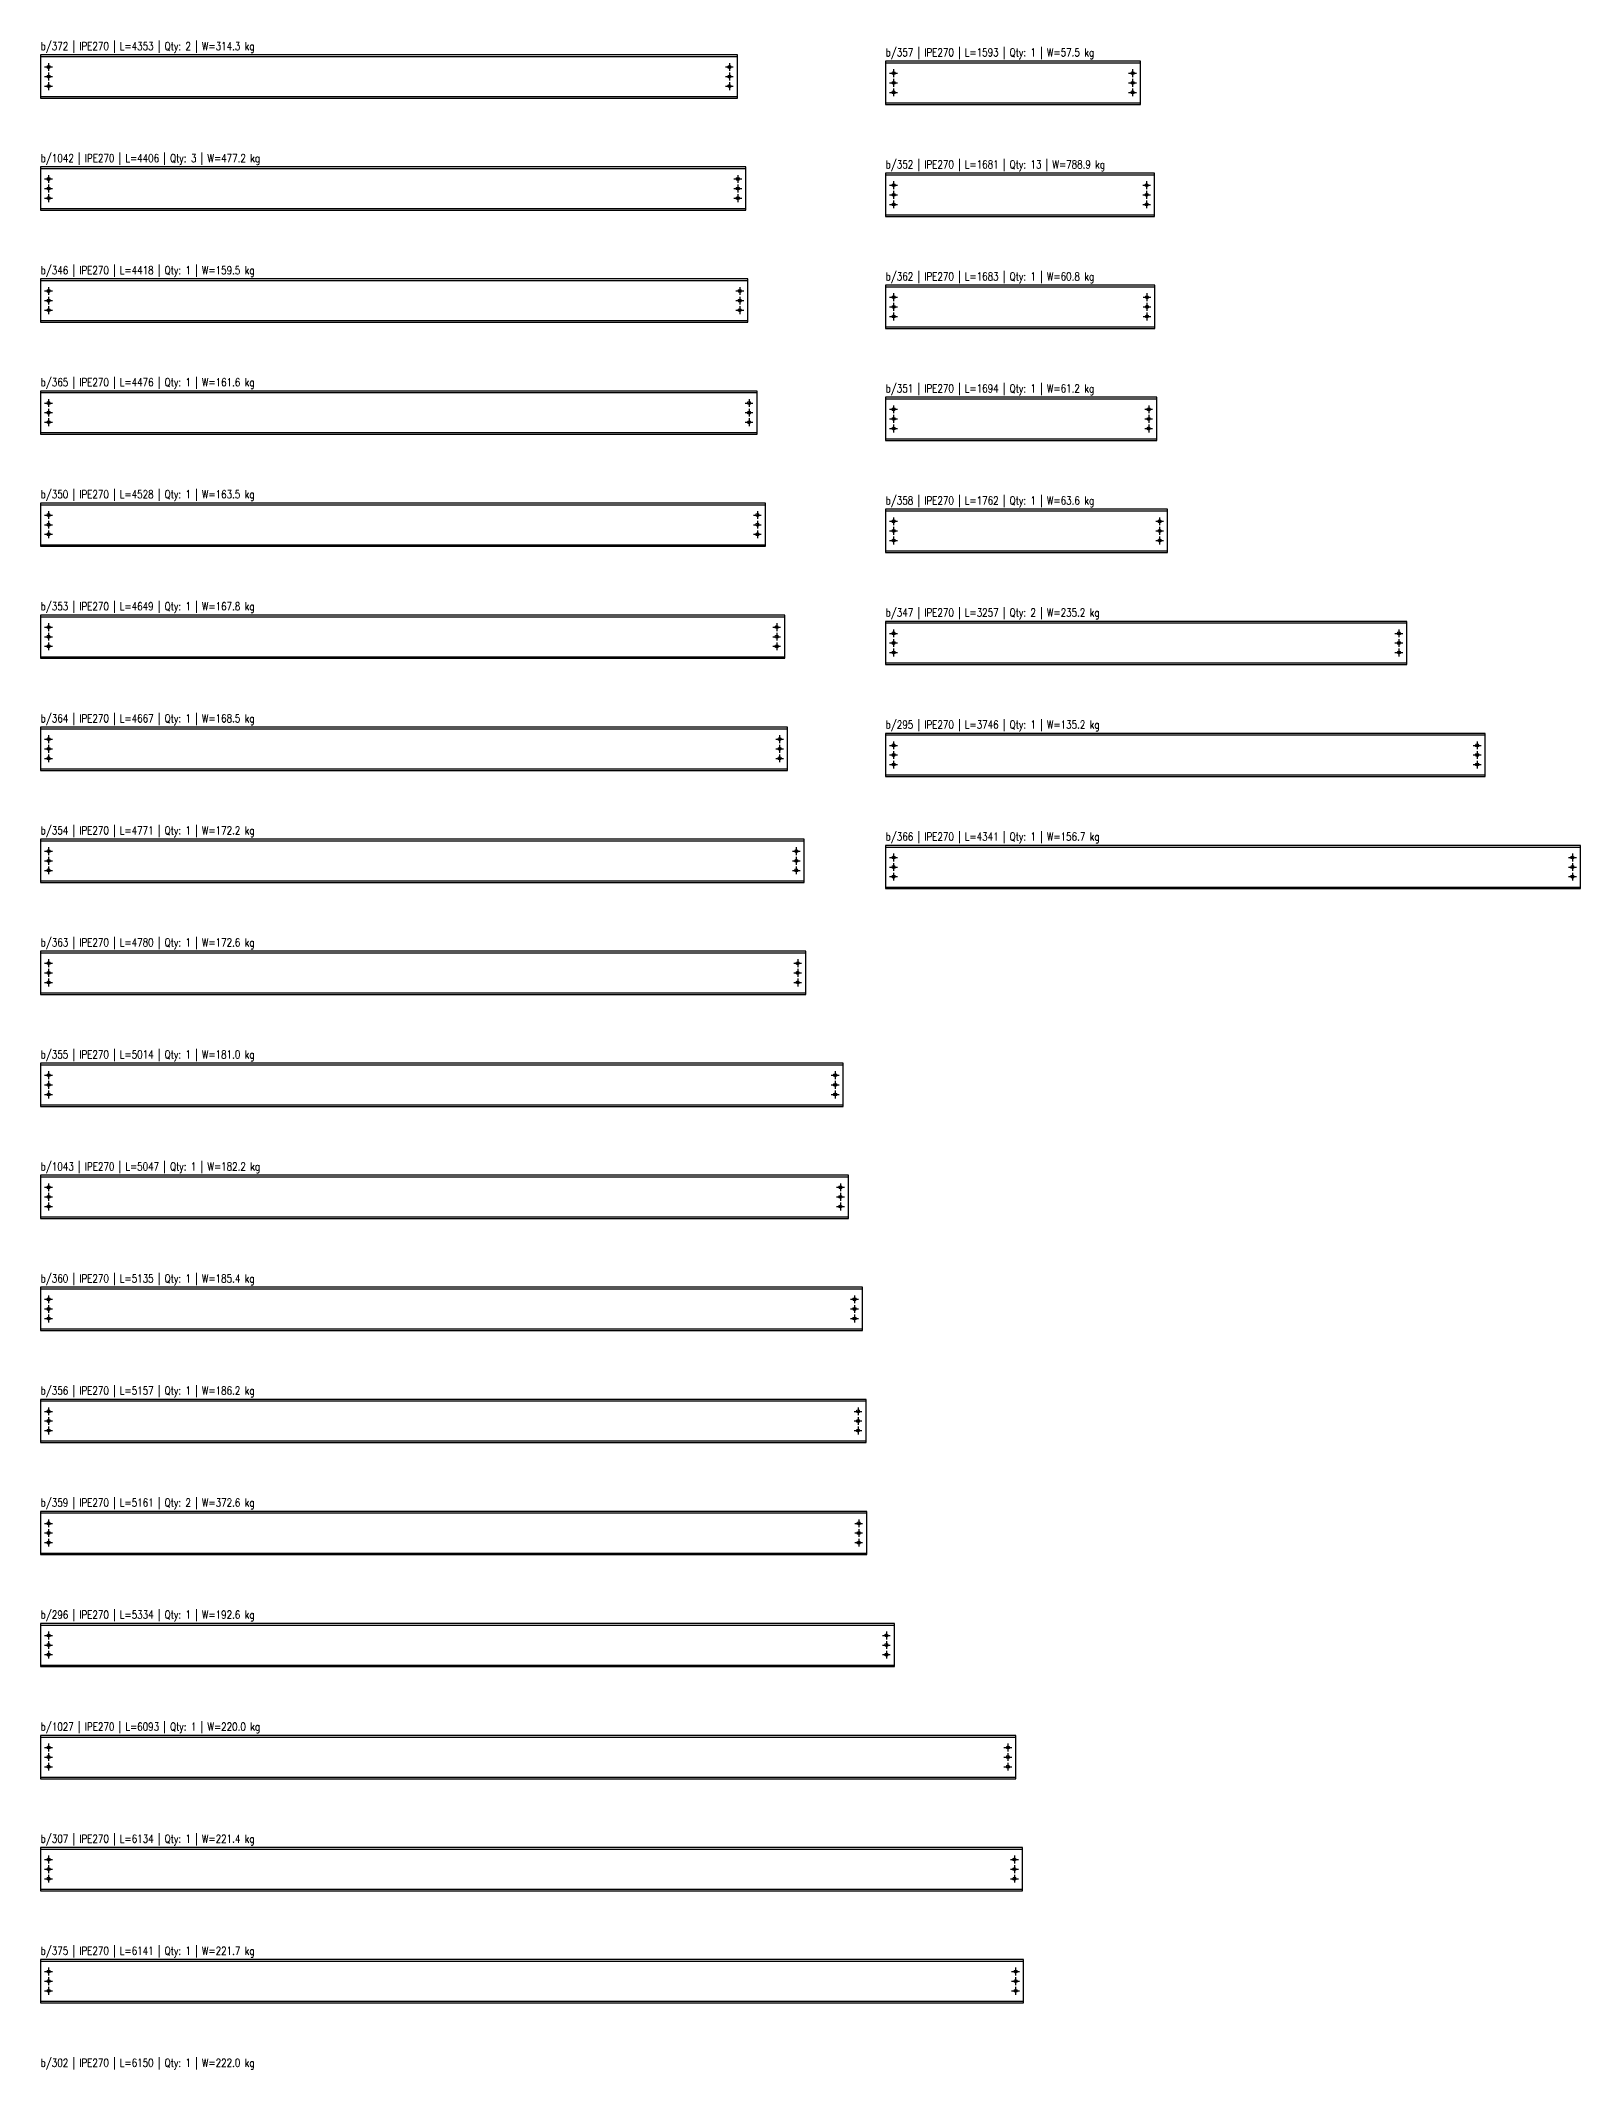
# Model space of a CAD drawing. Header units: millimetres. Extents: x 36000 to 69620, y 69658 to 95398.
# Drawn here: x 60000 to 69620, y 82541 to 95218 of the extents above; entities that cross this region are included whole.
import ezdxf
from ezdxf.enums import TextEntityAlignment as Align

# ---------------------------------------------------------------- set-up
doc = ezdxf.new("R2010")
doc.units = ezdxf.units.MM
doc.header["$LTSCALE"] = 1000
for name, color, linetype in [('IPE270', 1, 'Continuous'), ('perforaciones', 3, 'Continuous'), ('TXT_GEN', 3, 'Continuous')]:
    doc.layers.add(name, color=color, linetype=linetype)
doc.styles.add('CNI_COTAS', font='romans.shx', dxfattribs={"width": 0.8})

# ---------------------------------------------------------------- blocks, each defined once
blk = doc.blocks.new('D19')
at = {"layer": 'perforaciones', "linetype": 'ByBlock'}
for p, q in [((-24.5, 0), (24.5, 0)), ((0, 24.5), (0, -24.5))]:
    blk.add_line(p, q, dxfattribs=at)
blk.add_circle((0, 0), 9.5, dxfattribs=at)

msp = doc.modelspace()

# ---------------------------------------------------------------- linework, layer by layer
at = {"layer": 'IPE270'}
for p, q in [((60000, 95118), (64353, 95118)), ((65279, 95079), (66872, 95079)), ((60000, 94868), (64353, 94868)), ((65279, 94829), (66872, 94829)), ((60000, 94418), (64406, 94418)), ((65279, 94379), (66960, 94379)), ((60000, 94168), (64406, 94168)), ((65279, 94129), (66960, 94129)), ((60000, 93718), (64418, 93718)), ((65279, 93679), (66962, 93679)), ((60000, 93468), (64418, 93468)), ((65279, 93429), (66962, 93429)), ((60000, 93018), (64476, 93018)), ((65279, 92979), (66973, 92979)), ((60000, 92768), (64476, 92768)), ((65279, 92729), (66973, 92729)), ((60000, 92318), (64528, 92318)), ((65279, 92279), (67041, 92279)), ((60000, 92068), (64528, 92068)), ((65279, 92029), (67041, 92029)), ((60000, 91618), (64649, 91618)), ((65279, 91579), (68536, 91579)), ((60000, 91368), (64649, 91368)), ((65279, 91329), (68536, 91329)), ((60000, 90918), (64667, 90918)), ((65279, 90879), (69025, 90879)), ((60000, 90668), (64667, 90668)), ((65279, 90629), (69025, 90629)), ((60000, 90218), (64771, 90218)), ((65279, 90179), (69620, 90179)), ((60000, 89968), (64771, 89968)), ((65279, 89929), (69620, 89929)), ((60000, 89518), (64780, 89518)), ((60000, 89268), (64780, 89268)), ((60000, 88818), (65014, 88818)), ((60000, 88568), (65014, 88568)), ((60000, 88118), (65047, 88118)), ((60000, 87868), (65047, 87868)), ((60000, 87418), (65135, 87418)), ((60000, 87168), (65135, 87168)), ((60000, 86718), (65157, 86718)), ((60000, 86468), (65157, 86468)), ((60000, 86018), (65161, 86018)), ((60000, 85768), (65161, 85768)), ((60000, 85318), (65334, 85318)), ((60000, 85068), (65334, 85068)), ((60000, 84618), (66093, 84618)), ((60000, 84368), (66093, 84368)), ((60000, 83918), (66134, 83918)), ((60000, 83668), (66134, 83668)), ((60000, 83218), (66141, 83218)), ((60000, 82968), (66141, 82968))]:
    msp.add_line(p, q, dxfattribs=at)
for points in [[(60000, 94858), (64353, 94858), (64353, 95128), (60000, 95128)], [(65279, 94819), (66872, 94819), (66872, 95089), (65279, 95089)], [(60000, 94158), (64406, 94158), (64406, 94428), (60000, 94428)], [(65279, 94119), (66960, 94119), (66960, 94389), (65279, 94389)], [(60000, 93458), (64418, 93458), (64418, 93728), (60000, 93728)], [(65279, 93419), (66962, 93419), (66962, 93689), (65279, 93689)], [(60000, 92758), (64476, 92758), (64476, 93028), (60000, 93028)], [(65279, 92719), (66973, 92719), (66973, 92989), (65279, 92989)], [(60000, 92058), (64528, 92058), (64528, 92328), (60000, 92328)], [(65279, 92019), (67041, 92019), (67041, 92289), (65279, 92289)], [(60000, 91358), (64649, 91358), (64649, 91628), (60000, 91628)], [(65279, 91319), (68536, 91319), (68536, 91589), (65279, 91589)], [(60000, 90658), (64667, 90658), (64667, 90928), (60000, 90928)], [(65279, 90619), (69025, 90619), (69025, 90889), (65279, 90889)], [(60000, 89958), (64771, 89958), (64771, 90228), (60000, 90228)], [(65279, 89919), (69620, 89919), (69620, 90189), (65279, 90189)], [(60000, 89258), (64780, 89258), (64780, 89528), (60000, 89528)], [(60000, 88558), (65014, 88558), (65014, 88828), (60000, 88828)], [(60000, 87858), (65047, 87858), (65047, 88128), (60000, 88128)], [(60000, 87158), (65135, 87158), (65135, 87428), (60000, 87428)], [(60000, 86458), (65157, 86458), (65157, 86728), (60000, 86728)], [(60000, 85758), (65161, 85758), (65161, 86028), (60000, 86028)], [(60000, 85058), (65334, 85058), (65334, 85328), (60000, 85328)], [(60000, 84358), (66093, 84358), (66093, 84628), (60000, 84628)], [(60000, 83658), (66134, 83658), (66134, 83928), (60000, 83928)], [(60000, 82958), (66141, 82958), (66141, 83228), (60000, 83228)]]:
    msp.add_lwpolyline(points, close=True, dxfattribs=at)

# ---------------------------------------------------------------- block references
for p in [(60050, 95053), (64303, 95053), (60050, 94993), (60050, 94933), (64303, 94993), (64303, 94933), (65329, 95014), (65329, 94954), (66822, 95014), (66822, 94954), (65329, 94894), (66822, 94894), (60050, 94353), (60050, 94293), (64356, 94353), (64356, 94293), (65329, 94314), (66910, 94314), (60050, 94233), (64356, 94233), (65329, 94254), (65329, 94194), (66910, 94254), (66910, 94194), (60050, 93653), (64368, 93653), (60050, 93593), (60050, 93533), (64368, 93593), (64368, 93533), (65329, 93614), (65329, 93554), (66912, 93614), (66912, 93554), (65329, 93494), (66912, 93494), (60050, 92953), (60050, 92893), (64426, 92953), (64426, 92893), (65329, 92914), (66923, 92914), (60050, 92833), (64426, 92833), (65329, 92854), (65329, 92794), (66923, 92854), (66923, 92794), (60050, 92253), (60050, 92193), (60050, 92133), (64478, 92253), (64478, 92193), (64478, 92133), (65329, 92214), (65329, 92154), (66991, 92214), (66991, 92154), (65329, 92094), (66991, 92094), (60050, 91553), (64599, 91553), (65329, 91514), (68486, 91514), (60050, 91493), (60050, 91433), (64599, 91493), (64599, 91433), (65329, 91454), (65329, 91394), (68486, 91454), (68486, 91394), (60050, 90853), (60050, 90793), (64617, 90853), (64617, 90793), (65329, 90814), (65329, 90754), (68975, 90814), (68975, 90754), (60050, 90733), (64617, 90733), (65329, 90694), (68975, 90694), (60050, 90153), (64721, 90153), (65329, 90114), (69570, 90114), (60050, 90093), (60050, 90033), (64721, 90093), (64721, 90033), (65329, 90054), (65329, 89994), (69570, 90054), (69570, 89994), (60050, 89453), (60050, 89393), (64730, 89453), (64730, 89393), (60050, 89333), (64730, 89333), (60050, 88753), (64964, 88753), (60050, 88693), (60050, 88633), (64964, 88693), (64964, 88633), (60050, 88053), (60050, 87993), (64997, 88053), (64997, 87993), (60050, 87933), (64997, 87933), (60050, 87353), (65085, 87353), (60050, 87293), (60050, 87233), (65085, 87293), (65085, 87233), (60050, 86653), (60050, 86593), (65107, 86653), (65107, 86593), (60050, 86533), (65107, 86533), (60050, 85953), (65111, 85953), (60050, 85893), (60050, 85833), (65111, 85893), (65111, 85833), (60050, 85253), (60050, 85193), (65284, 85253), (65284, 85193), (60050, 85133), (65284, 85133), (60050, 84553), (66043, 84553), (60050, 84493), (60050, 84433), (66043, 84493), (66043, 84433), (60050, 83853), (60050, 83793), (66084, 83853), (66084, 83793), (60050, 83733), (66084, 83733), (60050, 83153), (66091, 83153), (60050, 83093), (60050, 83033), (66091, 83093), (66091, 83033)]:
    msp.add_blockref('D19', p, dxfattribs=at)

# ---------------------------------------------------------------- texts
at = {"layer": 'TXT_GEN', "style": 'CNI_COTAS', "width": 0.8}
for s, p in [('b/372 | IPE270 | L=4353 | Qty: 2 | W=314.3 kg', (60000, 95143)), ('b/357 | IPE270 | L=1593 | Qty: 1 | W=57.5 kg', (65279, 95104)), ('b/1042 | IPE270 | L=4406 | Qty: 3 | W=477.2 kg', (60000, 94443)), ('b/352 | IPE270 | L=1681 | Qty: 13 | W=788.9 kg', (65279, 94404)), ('b/346 | IPE270 | L=4418 | Qty: 1 | W=159.5 kg', (60000, 93743)), ('b/362 | IPE270 | L=1683 | Qty: 1 | W=60.8 kg', (65279, 93704)), ('b/365 | IPE270 | L=4476 | Qty: 1 | W=161.6 kg', (60000, 93043)), ('b/351 | IPE270 | L=1694 | Qty: 1 | W=61.2 kg', (65279, 93004)), ('b/350 | IPE270 | L=4528 | Qty: 1 | W=163.5 kg', (60000, 92343)), ('b/358 | IPE270 | L=1762 | Qty: 1 | W=63.6 kg', (65279, 92304)), ('b/353 | IPE270 | L=4649 | Qty: 1 | W=167.8 kg', (60000, 91643)), ('b/347 | IPE270 | L=3257 | Qty: 2 | W=235.2 kg', (65279, 91604)), ('b/364 | IPE270 | L=4667 | Qty: 1 | W=168.5 kg', (60000, 90943)), ('b/295 | IPE270 | L=3746 | Qty: 1 | W=135.2 kg', (65279, 90904)), ('b/354 | IPE270 | L=4771 | Qty: 1 | W=172.2 kg', (60000, 90243)), ('b/366 | IPE270 | L=4341 | Qty: 1 | W=156.7 kg', (65279, 90204)), ('b/363 | IPE270 | L=4780 | Qty: 1 | W=172.6 kg', (60000, 89543)), ('b/355 | IPE270 | L=5014 | Qty: 1 | W=181.0 kg', (60000, 88843)), ('b/1043 | IPE270 | L=5047 | Qty: 1 | W=182.2 kg', (60000, 88143)), ('b/360 | IPE270 | L=5135 | Qty: 1 | W=185.4 kg', (60000, 87443)), ('b/356 | IPE270 | L=5157 | Qty: 1 | W=186.2 kg', (60000, 86743)), ('b/359 | IPE270 | L=5161 | Qty: 2 | W=372.6 kg', (60000, 86043)), ('b/296 | IPE270 | L=5334 | Qty: 1 | W=192.6 kg', (60000, 85343)), ('b/1027 | IPE270 | L=6093 | Qty: 1 | W=220.0 kg', (60000, 84643)), ('b/307 | IPE270 | L=6134 | Qty: 1 | W=221.4 kg', (60000, 83943)), ('b/375 | IPE270 | L=6141 | Qty: 1 | W=221.7 kg', (60000, 83243)), ('b/302 | IPE270 | L=6150 | Qty: 1 | W=222.0 kg', (60000, 82543))]:
    msp.add_text(s, height=50, dxfattribs=at).set_placement(p, align=Align.BOTTOM_LEFT)

doc.saveas('drawing.dxf')
